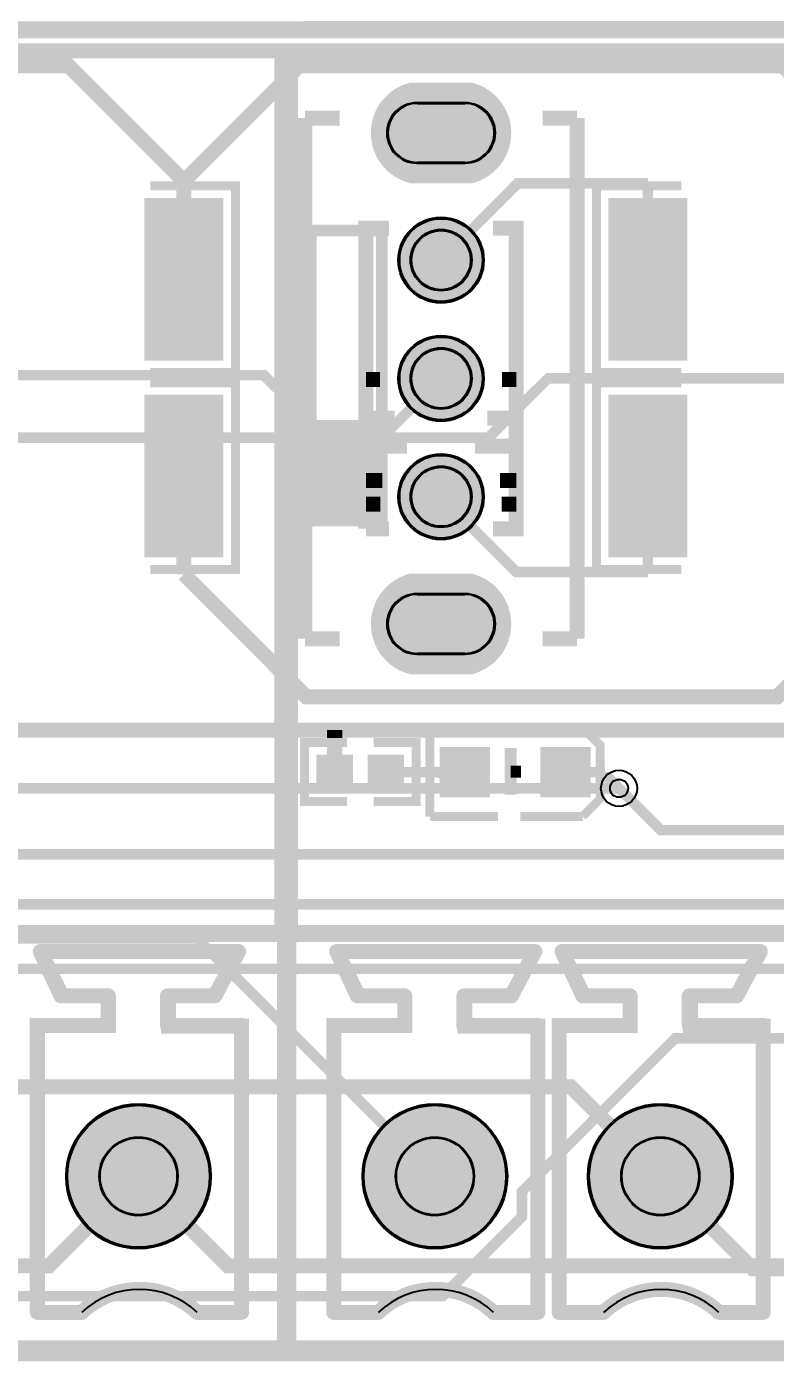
# Model space of a CAD drawing. Header units: millimetres. Extents: x -4 to 157, y 41 to 137.
# Drawn here: x 82.69 to 95.34, y 41.42 to 63.98 of the extents above; entities that cross this region are included whole.
import ezdxf

# ---------------------------------------------------------------- set-up
doc = ezdxf.new("R2010")
doc.units = ezdxf.units.MM
for name, color, linetype, true_color in [('BoardOutLine', 7, 'Continuous', 0xff00ff), ('BottomLayer', 7, 'Continuous', 0x0000ff), ('BottomSolderMaskLayer', 7, 'Continuous', 0xaa00ff), ('Document', 7, 'Continuous', 0xffffff), ('Hole', 7, 'Continuous', 0x222222), ('Multi-Layer', 7, 'Continuous', 0xc0c0c0), ('TopLayer', 7, 'Continuous', 0xff0000), ('TopPasteMaskLayer', 7, 'Continuous', 0x808080), ('TopSilkLayer', 7, 'Continuous', 0xffcc00), ('TopSolderMaskLayer', 7, 'Continuous', 0x800080)]:
    doc.layers.add(name, color=color, linetype=linetype, true_color=true_color)

msp = doc.modelspace()

# ---------------------------------------------------------------- hatches: boundary and pattern name
at = {"layer": 'BottomSolderMaskLayer'}
for points in [[(89.176, 61.338, -0.785398), (89.176, 63.04), (90.212, 63.04, -0.785398), (90.212, 61.338)], [(88.97, 60.039, 1), (90.418, 60.039, 1)], [(88.97, 58.039, 1), (90.418, 58.039, 1)], [(88.97, 56.039, 1), (90.418, 56.039, 1)], [(89.176, 53.038, -0.785398), (89.176, 54.74), (90.212, 54.74, -0.785398), (90.212, 53.038)], [(83.356, 44.552, 1), (85.807, 44.552, 1)], [(88.365, 44.552, 1), (90.816, 44.552, 1)], [(92.175, 44.552, 1), (94.626, 44.552, 1)]]:
    msp.add_hatch(color=256, dxfattribs=at).paths.add_polyline_path(points)
at = {"layer": 'Document'}
for points in [[(87.394, 55.539), (88.794, 55.539), (88.794, 60.539), (88.794, 60.639), (88.694, 60.639), (87.394, 60.639), (87.394, 60.439), (88.594, 60.439), (88.594, 57.339), (87.394, 57.339)], [(87.594, 57.339), (87.394, 57.339), (87.394, 60.439), (87.594, 60.439)], [(90.009, 51.659), (90.009, 50.999), (89.857, 50.999), (89.857, 51.659)], [(92.138, 51.335), (91.478, 51.335), (91.478, 51.487), (92.138, 51.487)], [(90.284, 51.283), (89.624, 51.283), (89.624, 51.435), (90.284, 51.435)], [(86.271, 48.225), (83.121, 48.225), (83.352, 47.729), (84.071, 47.729), (84.088, 47.728), (84.104, 47.724), (84.12, 47.719), (84.135, 47.712), (84.149, 47.702), (84.161, 47.692), (84.172, 47.679), (84.181, 47.665), (84.189, 47.65), (84.194, 47.635), (84.197, 47.618), (84.198, 47.602), (84.198, 47.102), (84.197, 47.085), (84.194, 47.069), (84.189, 47.053), (84.181, 47.038), (84.172, 47.024), (84.161, 47.012), (84.149, 47.001), (84.135, 46.992), (84.12, 46.984), (84.104, 46.979), (84.088, 46.976), (84.071, 46.975), (82.998, 46.975), (82.998, 42.379), (83.621, 42.379), (83.638, 42.378), (83.654, 42.374), (83.67, 42.369), (83.685, 42.362), (83.699, 42.352), (83.711, 42.341), (83.722, 42.329), (83.731, 42.315), (83.739, 42.3), (83.744, 42.285), (83.747, 42.268), (83.748, 42.252), (83.747, 42.235), (83.744, 42.219), (83.739, 42.203), (83.731, 42.188), (83.722, 42.174), (83.711, 42.162), (83.699, 42.151), (83.685, 42.142), (83.67, 42.134), (83.654, 42.129), (83.638, 42.126), (83.621, 42.125), (82.871, 42.125), (82.855, 42.126), (82.838, 42.129), (82.823, 42.134), (82.808, 42.142), (82.794, 42.151), (82.781, 42.162), (82.77, 42.174), (82.761, 42.188), (82.754, 42.203), (82.749, 42.219), (82.745, 42.235), (82.744, 42.252), (82.744, 47.102), (82.745, 47.118), (82.749, 47.135), (82.754, 47.15), (82.761, 47.165), (82.77, 47.179), (82.781, 47.192), (82.794, 47.202), (82.808, 47.212), (82.823, 47.219), (82.838, 47.224), (82.855, 47.228), (82.871, 47.229), (83.944, 47.229), (83.944, 47.475), (83.271, 47.475), (83.253, 47.476), (83.236, 47.48), (83.219, 47.486), (83.203, 47.495), (83.189, 47.505), (83.176, 47.518), (83.165, 47.532), (83.156, 47.548), (82.806, 48.298), (82.8, 48.314), (82.796, 48.33), (82.794, 48.347), (82.795, 48.364), (82.798, 48.381), (82.803, 48.397), (82.81, 48.413), (82.819, 48.427), (82.83, 48.44), (82.842, 48.451), (82.856, 48.461), (82.872, 48.469), (82.888, 48.474), (82.904, 48.478), (82.921, 48.479), (86.271, 48.479), (86.288, 48.478), (86.304, 48.474), (86.32, 48.469), (86.335, 48.462), (86.349, 48.452), (86.361, 48.441), (86.372, 48.429), (86.381, 48.415), (86.389, 48.4), (86.394, 48.385), (86.397, 48.368), (86.398, 48.352), (86.397, 48.335), (86.394, 48.319), (86.389, 48.303), (86.381, 48.288), (86.372, 48.274), (86.361, 48.262), (86.349, 48.251), (86.335, 48.242), (86.32, 48.234), (86.304, 48.229), (86.288, 48.226), (86.271, 48.225)], [(86.383, 48.292), (85.983, 47.542), (85.974, 47.527), (85.963, 47.514), (85.951, 47.503), (85.937, 47.493), (85.921, 47.485), (85.905, 47.479), (85.888, 47.476), (85.871, 47.475), (85.198, 47.475), (85.198, 47.229), (86.321, 47.229), (86.338, 47.228), (86.354, 47.224), (86.37, 47.219), (86.385, 47.212), (86.398, 47.202), (86.411, 47.192), (86.422, 47.179), (86.431, 47.165), (86.439, 47.15), (86.444, 47.135), (86.447, 47.118), (86.448, 47.102), (86.448, 42.252), (86.447, 42.235), (86.444, 42.219), (86.439, 42.203), (86.431, 42.188), (86.422, 42.174), (86.411, 42.162), (86.398, 42.151), (86.385, 42.142), (86.37, 42.134), (86.354, 42.129), (86.338, 42.126), (86.321, 42.125), (85.571, 42.125), (85.555, 42.126), (85.538, 42.129), (85.523, 42.134), (85.508, 42.142), (85.494, 42.151), (85.481, 42.162), (85.47, 42.174), (85.461, 42.188), (85.454, 42.203), (85.449, 42.219), (85.445, 42.235), (85.444, 42.252), (85.445, 42.268), (85.449, 42.285), (85.454, 42.3), (85.461, 42.315), (85.47, 42.329), (85.481, 42.341), (85.494, 42.352), (85.508, 42.362), (85.523, 42.369), (85.538, 42.374), (85.555, 42.378), (85.571, 42.379), (86.194, 42.379), (86.194, 46.975), (85.071, 46.975), (85.055, 46.976), (85.038, 46.979), (85.023, 46.984), (85.008, 46.992), (84.994, 47.001), (84.981, 47.012), (84.97, 47.024), (84.961, 47.038), (84.954, 47.053), (84.949, 47.069), (84.945, 47.085), (84.944, 47.102), (84.944, 47.602), (84.945, 47.618), (84.949, 47.635), (84.954, 47.65), (84.961, 47.665), (84.97, 47.679), (84.981, 47.692), (84.994, 47.702), (85.008, 47.712), (85.023, 47.719), (85.038, 47.724), (85.055, 47.728), (85.071, 47.729), (85.795, 47.729), (86.159, 48.411), (86.168, 48.426), (86.178, 48.438), (86.191, 48.45), (86.204, 48.459), (86.219, 48.467), (86.234, 48.473), (86.25, 48.477), (86.267, 48.479), (86.284, 48.478), (86.3, 48.475), (86.316, 48.471), (86.331, 48.464), (86.345, 48.455), (86.358, 48.444), (86.369, 48.432), (86.379, 48.419), (86.387, 48.404), (86.393, 48.389), (86.396, 48.372), (86.398, 48.356), (86.398, 48.339), (86.395, 48.323), (86.39, 48.307), (86.383, 48.292)], [(91.28, 48.225), (88.13, 48.225), (88.361, 47.729), (89.08, 47.729), (89.097, 47.728), (89.113, 47.724), (89.129, 47.719), (89.144, 47.712), (89.158, 47.702), (89.17, 47.692), (89.181, 47.679), (89.19, 47.665), (89.198, 47.65), (89.203, 47.635), (89.206, 47.618), (89.207, 47.602), (89.207, 47.102), (89.206, 47.085), (89.203, 47.069), (89.198, 47.053), (89.19, 47.038), (89.181, 47.024), (89.17, 47.012), (89.158, 47.001), (89.144, 46.992), (89.129, 46.984), (89.113, 46.979), (89.097, 46.976), (89.08, 46.975), (88.007, 46.975), (88.007, 42.379), (88.63, 42.379), (88.647, 42.378), (88.663, 42.374), (88.679, 42.369), (88.694, 42.362), (88.708, 42.353), (88.72, 42.342), (88.731, 42.329), (88.74, 42.315), (88.748, 42.3), (88.753, 42.285), (88.756, 42.268), (88.757, 42.252), (88.756, 42.235), (88.753, 42.219), (88.748, 42.203), (88.74, 42.188), (88.731, 42.174), (88.72, 42.162), (88.708, 42.151), (88.694, 42.142), (88.679, 42.134), (88.663, 42.129), (88.647, 42.126), (88.63, 42.125), (87.88, 42.125), (87.864, 42.126), (87.847, 42.129), (87.832, 42.134), (87.817, 42.142), (87.803, 42.151), (87.79, 42.162), (87.78, 42.174), (87.77, 42.188), (87.763, 42.203), (87.758, 42.219), (87.754, 42.235), (87.753, 42.252), (87.753, 47.102), (87.754, 47.118), (87.758, 47.135), (87.763, 47.15), (87.77, 47.165), (87.78, 47.179), (87.79, 47.192), (87.803, 47.203), (87.817, 47.212), (87.832, 47.219), (87.847, 47.224), (87.864, 47.228), (87.88, 47.229), (88.953, 47.229), (88.953, 47.475), (88.28, 47.475), (88.262, 47.476), (88.245, 47.48), (88.228, 47.486), (88.212, 47.495), (88.198, 47.505), (88.185, 47.518), (88.174, 47.532), (88.165, 47.548), (87.815, 48.298), (87.809, 48.314), (87.805, 48.33), (87.803, 48.347), (87.804, 48.364), (87.807, 48.381), (87.812, 48.397), (87.819, 48.413), (87.828, 48.427), (87.839, 48.44), (87.851, 48.451), (87.865, 48.461), (87.881, 48.469), (87.897, 48.474), (87.913, 48.478), (87.93, 48.479), (91.28, 48.479), (91.297, 48.478), (91.313, 48.474), (91.329, 48.469), (91.344, 48.462), (91.358, 48.453), (91.37, 48.442), (91.381, 48.429), (91.39, 48.415), (91.398, 48.4), (91.403, 48.385), (91.406, 48.368), (91.407, 48.352), (91.406, 48.335), (91.403, 48.319), (91.398, 48.303), (91.39, 48.288), (91.381, 48.274), (91.37, 48.262), (91.358, 48.251), (91.344, 48.242), (91.329, 48.234), (91.313, 48.229), (91.297, 48.226), (91.28, 48.225)], [(91.392, 48.292), (90.992, 47.542), (90.983, 47.527), (90.972, 47.514), (90.96, 47.503), (90.946, 47.493), (90.93, 47.485), (90.914, 47.479), (90.897, 47.476), (90.88, 47.475), (90.207, 47.475), (90.207, 47.229), (91.33, 47.229), (91.347, 47.228), (91.363, 47.224), (91.379, 47.219), (91.394, 47.212), (91.408, 47.203), (91.42, 47.192), (91.431, 47.179), (91.44, 47.165), (91.448, 47.15), (91.453, 47.135), (91.456, 47.118), (91.457, 47.102), (91.457, 42.252), (91.456, 42.235), (91.453, 42.219), (91.448, 42.203), (91.44, 42.188), (91.431, 42.174), (91.42, 42.162), (91.408, 42.151), (91.394, 42.142), (91.379, 42.134), (91.363, 42.129), (91.347, 42.126), (91.33, 42.125), (90.58, 42.125), (90.564, 42.126), (90.547, 42.129), (90.532, 42.134), (90.517, 42.142), (90.503, 42.151), (90.49, 42.162), (90.48, 42.174), (90.47, 42.188), (90.463, 42.203), (90.458, 42.219), (90.454, 42.235), (90.453, 42.252), (90.454, 42.268), (90.458, 42.285), (90.463, 42.3), (90.47, 42.315), (90.48, 42.329), (90.49, 42.342), (90.503, 42.353), (90.517, 42.362), (90.532, 42.369), (90.547, 42.374), (90.564, 42.378), (90.58, 42.379), (91.203, 42.379), (91.203, 46.975), (90.08, 46.975), (90.064, 46.976), (90.047, 46.979), (90.032, 46.984), (90.017, 46.992), (90.003, 47.001), (89.99, 47.012), (89.979, 47.024), (89.97, 47.038), (89.963, 47.053), (89.958, 47.069), (89.954, 47.085), (89.953, 47.102), (89.953, 47.602), (89.954, 47.618), (89.958, 47.635), (89.963, 47.65), (89.97, 47.665), (89.979, 47.679), (89.99, 47.692), (90.003, 47.702), (90.017, 47.712), (90.032, 47.719), (90.047, 47.724), (90.064, 47.728), (90.08, 47.729), (90.804, 47.729), (91.168, 48.412), (91.177, 48.426), (91.188, 48.438), (91.2, 48.45), (91.213, 48.46), (91.228, 48.467), (91.243, 48.473), (91.26, 48.477), (91.276, 48.479), (91.293, 48.478), (91.309, 48.475), (91.325, 48.471), (91.34, 48.464), (91.354, 48.455), (91.367, 48.445), (91.378, 48.432), (91.388, 48.419), (91.396, 48.404), (91.402, 48.389), (91.406, 48.373), (91.407, 48.356), (91.407, 48.339), (91.404, 48.323), (91.399, 48.307), (91.392, 48.292)], [(95.09, 48.225), (91.94, 48.225), (92.171, 47.729), (92.89, 47.729), (92.907, 47.728), (92.923, 47.724), (92.939, 47.719), (92.954, 47.712), (92.967, 47.702), (92.98, 47.692), (92.991, 47.679), (93, 47.665), (93.007, 47.65), (93.013, 47.635), (93.016, 47.618), (93.017, 47.602), (93.017, 47.102), (93.016, 47.085), (93.013, 47.069), (93.007, 47.053), (93, 47.038), (92.991, 47.024), (92.98, 47.012), (92.967, 47.001), (92.954, 46.992), (92.939, 46.984), (92.923, 46.979), (92.907, 46.976), (92.89, 46.975), (91.817, 46.975), (91.817, 42.379), (92.44, 42.379), (92.457, 42.378), (92.473, 42.375), (92.489, 42.369), (92.504, 42.362), (92.518, 42.353), (92.53, 42.342), (92.541, 42.329), (92.55, 42.315), (92.558, 42.3), (92.563, 42.285), (92.566, 42.268), (92.567, 42.252), (92.566, 42.235), (92.563, 42.219), (92.558, 42.203), (92.55, 42.188), (92.541, 42.175), (92.53, 42.162), (92.518, 42.151), (92.504, 42.142), (92.489, 42.135), (92.473, 42.129), (92.457, 42.126), (92.44, 42.125), (91.69, 42.125), (91.674, 42.126), (91.657, 42.129), (91.642, 42.135), (91.627, 42.142), (91.613, 42.151), (91.6, 42.162), (91.589, 42.175), (91.58, 42.188), (91.573, 42.203), (91.567, 42.219), (91.564, 42.235), (91.563, 42.252), (91.563, 47.102), (91.564, 47.118), (91.567, 47.135), (91.573, 47.15), (91.58, 47.165), (91.589, 47.179), (91.6, 47.192), (91.613, 47.203), (91.627, 47.212), (91.642, 47.219), (91.657, 47.224), (91.674, 47.228), (91.69, 47.229), (92.763, 47.229), (92.763, 47.475), (92.09, 47.475), (92.072, 47.476), (92.055, 47.48), (92.038, 47.486), (92.022, 47.495), (92.008, 47.505), (91.995, 47.518), (91.984, 47.532), (91.975, 47.548), (91.625, 48.298), (91.619, 48.314), (91.615, 48.33), (91.613, 48.347), (91.614, 48.364), (91.617, 48.381), (91.622, 48.397), (91.629, 48.413), (91.638, 48.427), (91.649, 48.44), (91.661, 48.451), (91.675, 48.461), (91.691, 48.469), (91.707, 48.474), (91.723, 48.478), (91.74, 48.479), (95.09, 48.479), (95.107, 48.478), (95.123, 48.474), (95.139, 48.469), (95.154, 48.462), (95.168, 48.453), (95.18, 48.442), (95.191, 48.429), (95.2, 48.415), (95.208, 48.4), (95.213, 48.385), (95.216, 48.368), (95.217, 48.352), (95.216, 48.335), (95.213, 48.319), (95.208, 48.303), (95.2, 48.288), (95.191, 48.274), (95.18, 48.262), (95.168, 48.251), (95.154, 48.242), (95.139, 48.234), (95.123, 48.229), (95.107, 48.226), (95.09, 48.225)], [(95.202, 48.292), (94.802, 47.542), (94.793, 47.527), (94.782, 47.514), (94.77, 47.503), (94.756, 47.493), (94.74, 47.485), (94.724, 47.479), (94.707, 47.476), (94.69, 47.475), (94.017, 47.475), (94.017, 47.229), (95.14, 47.229), (95.157, 47.228), (95.173, 47.224), (95.189, 47.219), (95.204, 47.212), (95.218, 47.203), (95.23, 47.192), (95.241, 47.179), (95.25, 47.165), (95.258, 47.15), (95.263, 47.135), (95.266, 47.118), (95.267, 47.102), (95.267, 42.252), (95.266, 42.235), (95.263, 42.219), (95.258, 42.203), (95.25, 42.188), (95.241, 42.175), (95.23, 42.162), (95.218, 42.151), (95.204, 42.142), (95.189, 42.135), (95.173, 42.129), (95.157, 42.126), (95.14, 42.125), (94.39, 42.125), (94.374, 42.126), (94.357, 42.129), (94.342, 42.135), (94.327, 42.142), (94.313, 42.151), (94.301, 42.162), (94.29, 42.175), (94.28, 42.188), (94.273, 42.203), (94.268, 42.219), (94.264, 42.235), (94.263, 42.252), (94.264, 42.268), (94.268, 42.285), (94.273, 42.3), (94.28, 42.315), (94.29, 42.329), (94.301, 42.342), (94.313, 42.353), (94.327, 42.362), (94.342, 42.369), (94.357, 42.375), (94.374, 42.378), (94.39, 42.379), (95.013, 42.379), (95.013, 46.975), (93.89, 46.975), (93.874, 46.976), (93.857, 46.979), (93.842, 46.984), (93.827, 46.992), (93.813, 47.001), (93.8, 47.012), (93.789, 47.024), (93.78, 47.038), (93.773, 47.053), (93.768, 47.069), (93.764, 47.085), (93.763, 47.102), (93.763, 47.602), (93.764, 47.618), (93.768, 47.635), (93.773, 47.65), (93.78, 47.665), (93.789, 47.679), (93.8, 47.692), (93.813, 47.702), (93.827, 47.712), (93.842, 47.719), (93.857, 47.724), (93.874, 47.728), (93.89, 47.729), (94.614, 47.729), (94.978, 48.412), (94.987, 48.425), (94.998, 48.438), (95.01, 48.449), (95.023, 48.459), (95.038, 48.466), (95.053, 48.472), (95.069, 48.475), (95.086, 48.477), (95.102, 48.476), (95.118, 48.474), (95.134, 48.469), (95.149, 48.462), (95.163, 48.453), (95.176, 48.443), (95.187, 48.431), (95.197, 48.418), (95.205, 48.403), (95.211, 48.388), (95.214, 48.372), (95.216, 48.356), (95.216, 48.339), (95.213, 48.323), (95.209, 48.307), (95.202, 48.292)], [(85.484, 42.16), (85.446, 42.194), (85.406, 42.227), (85.365, 42.259), (85.323, 42.289), (85.28, 42.317), (85.236, 42.343), (85.191, 42.368), (85.145, 42.391), (85.098, 42.412), (85.05, 42.431), (85.001, 42.448), (84.952, 42.463), (84.902, 42.476), (84.852, 42.488), (84.801, 42.497), (84.75, 42.504), (84.699, 42.509), (84.647, 42.512), (84.596, 42.513), (84.544, 42.512), (84.493, 42.509), (84.442, 42.504), (84.391, 42.496), (84.34, 42.487), (84.29, 42.476), (84.24, 42.463), (84.191, 42.447), (84.142, 42.43), (84.094, 42.411), (84.047, 42.39), (84.001, 42.367), (83.956, 42.342), (83.912, 42.316), (83.869, 42.288), (83.827, 42.258), (83.786, 42.226), (83.746, 42.193), (83.708, 42.158), (83.696, 42.148), (83.682, 42.139), (83.667, 42.132), (83.651, 42.127), (83.634, 42.124), (83.618, 42.124), (83.601, 42.125), (83.585, 42.129), (83.569, 42.134), (83.555, 42.142), (83.541, 42.152), (83.529, 42.163), (83.518, 42.176), (83.509, 42.19), (83.502, 42.205), (83.497, 42.221), (83.495, 42.237), (83.494, 42.254), (83.496, 42.27), (83.499, 42.287), (83.505, 42.302), (83.513, 42.317), (83.522, 42.33), (83.534, 42.343), (83.576, 42.381), (83.619, 42.418), (83.664, 42.454), (83.71, 42.487), (83.758, 42.519), (83.806, 42.549), (83.856, 42.578), (83.907, 42.604), (83.958, 42.629), (84.011, 42.651), (84.064, 42.672), (84.118, 42.691), (84.173, 42.708), (84.228, 42.722), (84.283, 42.735), (84.34, 42.745), (84.396, 42.754), (84.453, 42.76), (84.51, 42.765), (84.567, 42.767), (84.624, 42.767), (84.681, 42.765), (84.738, 42.76), (84.795, 42.754), (84.852, 42.746), (84.908, 42.735), (84.964, 42.723), (85.019, 42.708), (85.074, 42.692), (85.128, 42.673), (85.181, 42.652), (85.233, 42.63), (85.285, 42.605), (85.336, 42.579), (85.385, 42.55), (85.434, 42.52), (85.481, 42.488), (85.528, 42.455), (85.573, 42.42), (85.616, 42.383), (85.658, 42.344), (85.67, 42.332), (85.679, 42.318), (85.687, 42.304), (85.693, 42.288), (85.696, 42.272), (85.698, 42.255), (85.697, 42.239), (85.695, 42.222), (85.69, 42.206), (85.683, 42.191), (85.674, 42.177), (85.663, 42.165), (85.651, 42.153), (85.638, 42.144), (85.623, 42.136), (85.607, 42.13), (85.591, 42.126), (85.575, 42.125), (85.558, 42.126), (85.542, 42.128), (85.526, 42.133), (85.511, 42.14), (85.497, 42.149), (85.484, 42.16)], [(90.493, 42.16), (90.455, 42.194), (90.415, 42.227), (90.375, 42.259), (90.333, 42.289), (90.289, 42.317), (90.245, 42.343), (90.2, 42.368), (90.154, 42.391), (90.107, 42.412), (90.059, 42.431), (90.01, 42.448), (89.961, 42.463), (89.911, 42.476), (89.861, 42.488), (89.81, 42.497), (89.759, 42.504), (89.708, 42.509), (89.656, 42.512), (89.605, 42.513), (89.553, 42.512), (89.502, 42.509), (89.451, 42.504), (89.4, 42.496), (89.349, 42.487), (89.299, 42.476), (89.249, 42.463), (89.2, 42.447), (89.151, 42.43), (89.103, 42.411), (89.056, 42.39), (89.01, 42.367), (88.965, 42.342), (88.921, 42.316), (88.878, 42.288), (88.836, 42.258), (88.795, 42.226), (88.756, 42.193), (88.718, 42.158), (88.705, 42.148), (88.691, 42.139), (88.676, 42.132), (88.66, 42.127), (88.643, 42.124), (88.627, 42.124), (88.61, 42.125), (88.594, 42.129), (88.578, 42.134), (88.564, 42.142), (88.55, 42.152), (88.538, 42.163), (88.527, 42.176), (88.518, 42.19), (88.511, 42.205), (88.507, 42.221), (88.504, 42.237), (88.503, 42.254), (88.505, 42.27), (88.508, 42.287), (88.514, 42.302), (88.522, 42.317), (88.531, 42.33), (88.543, 42.343), (88.585, 42.381), (88.628, 42.418), (88.673, 42.454), (88.719, 42.487), (88.767, 42.519), (88.815, 42.549), (88.865, 42.578), (88.916, 42.604), (88.967, 42.629), (89.02, 42.651), (89.073, 42.672), (89.127, 42.691), (89.182, 42.708), (89.237, 42.722), (89.293, 42.735), (89.349, 42.745), (89.405, 42.754), (89.462, 42.76), (89.519, 42.765), (89.576, 42.767), (89.633, 42.767), (89.69, 42.765), (89.747, 42.761), (89.804, 42.754), (89.861, 42.746), (89.917, 42.735), (89.973, 42.723), (90.028, 42.708), (90.083, 42.692), (90.137, 42.673), (90.19, 42.652), (90.242, 42.63), (90.294, 42.605), (90.345, 42.579), (90.394, 42.55), (90.443, 42.52), (90.49, 42.488), (90.537, 42.455), (90.582, 42.42), (90.625, 42.383), (90.667, 42.344), (90.679, 42.332), (90.688, 42.318), (90.696, 42.304), (90.702, 42.288), (90.706, 42.272), (90.707, 42.255), (90.706, 42.239), (90.704, 42.222), (90.699, 42.206), (90.692, 42.191), (90.683, 42.177), (90.672, 42.165), (90.66, 42.153), (90.647, 42.144), (90.632, 42.136), (90.616, 42.13), (90.6, 42.126), (90.584, 42.125), (90.567, 42.126), (90.551, 42.128), (90.535, 42.133), (90.52, 42.14), (90.506, 42.149), (90.493, 42.16)], [(94.303, 42.16), (94.265, 42.194), (94.225, 42.227), (94.184, 42.259), (94.142, 42.289), (94.099, 42.317), (94.055, 42.343), (94.01, 42.368), (93.964, 42.391), (93.917, 42.412), (93.869, 42.431), (93.82, 42.448), (93.771, 42.463), (93.721, 42.476), (93.671, 42.488), (93.62, 42.497), (93.569, 42.504), (93.518, 42.509), (93.466, 42.512), (93.415, 42.513), (93.363, 42.512), (93.312, 42.509), (93.261, 42.504), (93.21, 42.497), (93.159, 42.487), (93.109, 42.476), (93.059, 42.463), (93.01, 42.448), (92.961, 42.43), (92.913, 42.411), (92.866, 42.39), (92.82, 42.367), (92.775, 42.343), (92.731, 42.316), (92.688, 42.288), (92.646, 42.258), (92.605, 42.226), (92.565, 42.193), (92.527, 42.159), (92.515, 42.148), (92.502, 42.139), (92.487, 42.132), (92.472, 42.127), (92.456, 42.123), (92.44, 42.122), (92.424, 42.123), (92.408, 42.126), (92.393, 42.13), (92.378, 42.137), (92.364, 42.146), (92.352, 42.156), (92.341, 42.168), (92.331, 42.181), (92.323, 42.195), (92.318, 42.21), (92.314, 42.225), (92.312, 42.241), (92.312, 42.258), (92.314, 42.274), (92.318, 42.289), (92.324, 42.304), (92.332, 42.318), (92.341, 42.331), (92.353, 42.343), (92.395, 42.381), (92.438, 42.418), (92.483, 42.454), (92.529, 42.487), (92.577, 42.519), (92.625, 42.549), (92.675, 42.578), (92.726, 42.604), (92.777, 42.629), (92.83, 42.652), (92.883, 42.672), (92.937, 42.691), (92.992, 42.708), (93.047, 42.722), (93.103, 42.735), (93.159, 42.746), (93.215, 42.754), (93.272, 42.76), (93.329, 42.765), (93.386, 42.767), (93.443, 42.767), (93.5, 42.765), (93.557, 42.761), (93.614, 42.754), (93.671, 42.746), (93.727, 42.735), (93.783, 42.723), (93.838, 42.708), (93.893, 42.692), (93.947, 42.673), (94, 42.652), (94.052, 42.63), (94.104, 42.605), (94.155, 42.579), (94.204, 42.551), (94.253, 42.52), (94.3, 42.489), (94.347, 42.455), (94.392, 42.42), (94.435, 42.383), (94.477, 42.344), (94.489, 42.332), (94.498, 42.319), (94.506, 42.304), (94.512, 42.288), (94.516, 42.272), (94.517, 42.256), (94.516, 42.239), (94.514, 42.223), (94.509, 42.207), (94.502, 42.192), (94.493, 42.177), (94.482, 42.165), (94.47, 42.153), (94.457, 42.144), (94.442, 42.136), (94.426, 42.13), (94.41, 42.127), (94.394, 42.125), (94.377, 42.126), (94.361, 42.128), (94.345, 42.133), (94.33, 42.14), (94.316, 42.149), (94.303, 42.16)]]:
    msp.add_hatch(color=256, dxfattribs=at).paths.add_polyline_path(points)
at = {"layer": 'Multi-Layer'}
for points in [[(89.186, 61.364, -0.785398), (89.186, 63.015), (90.202, 63.015, -0.785398), (90.202, 61.364)], [(88.996, 60.039, 1), (90.393, 60.039, 1)], [(88.996, 58.039, 1), (90.393, 58.039, 1)], [(88.996, 56.039, 1), (90.393, 56.039, 1)], [(89.186, 53.063, -0.785398), (89.186, 54.714), (90.202, 54.714, -0.785398), (90.202, 53.063)], [(83.381, 44.552, 1), (85.781, 44.552, 1)], [(88.39, 44.552, 1), (90.79, 44.552, 1)], [(92.2, 44.552, 1), (94.6, 44.552, 1)]]:
    msp.add_hatch(color=256, dxfattribs=at).paths.add_polyline_path(points)
at = {"layer": 'TopLayer'}
for points in [[(84.707, 61.066), (84.707, 58.366), (85.989, 58.366), (85.989, 61.066)], [(93.83, 61.066), (93.83, 58.366), (92.548, 58.366), (92.548, 61.066)], [(84.707, 57.738), (84.707, 55.038), (85.989, 55.038), (85.989, 57.738)], [(93.83, 57.738), (93.83, 55.038), (92.548, 55.038), (92.548, 57.738)], [(90.494, 51.784), (90.494, 50.984), (89.694, 50.984), (89.694, 51.784)], [(92.196, 51.784), (92.196, 50.984), (91.396, 50.984), (91.396, 51.784)], [(88.179, 51.114), (88.179, 51.654), (87.613, 51.654), (87.613, 51.114)], [(88.479, 51.114), (88.479, 51.654), (89.044, 51.654), (89.044, 51.114)]]:
    msp.add_hatch(color=256, dxfattribs=at).paths.add_polyline_path(points)
at = {"layer": 'TopPasteMaskLayer'}
for points in [[(84.707, 60.966), (84.707, 60.275), (84.807, 60.175), (85.043, 60.175), (85.143, 60.075), (85.143, 59.357), (85.043, 59.257), (84.807, 59.257), (84.707, 59.157), (84.707, 58.466), (84.807, 58.366), (85.889, 58.366), (85.989, 58.466), (85.989, 60.966), (85.889, 61.066), (84.807, 61.066)], [(93.83, 60.966), (93.83, 60.275), (93.73, 60.175), (93.494, 60.175), (93.394, 60.075), (93.394, 59.357), (93.494, 59.257), (93.73, 59.257), (93.83, 59.157), (93.83, 58.466), (93.73, 58.366), (92.648, 58.366), (92.548, 58.466), (92.548, 60.966), (92.648, 61.066), (93.73, 61.066)], [(84.707, 57.638), (84.707, 56.947), (84.807, 56.847), (85.043, 56.847), (85.143, 56.747), (85.143, 56.029), (85.043, 55.929), (84.807, 55.929), (84.707, 55.829), (84.707, 55.138), (84.807, 55.038), (85.889, 55.038), (85.989, 55.138), (85.989, 57.638), (85.889, 57.738), (84.807, 57.738)], [(93.83, 57.638), (93.83, 56.947), (93.73, 56.847), (93.494, 56.847), (93.394, 56.747), (93.394, 56.029), (93.494, 55.929), (93.73, 55.929), (93.83, 55.829), (93.83, 55.138), (93.73, 55.038), (92.648, 55.038), (92.548, 55.138), (92.548, 57.638), (92.648, 57.738), (93.73, 57.738)], [(90.494, 51.784), (90.494, 50.984), (89.694, 50.984), (89.694, 51.784)], [(92.196, 51.784), (92.196, 50.984), (91.396, 50.984), (91.396, 51.784)], [(88.194, 51.154), (88.194, 51.614), (88.154, 51.654), (87.653, 51.654), (87.613, 51.614), (87.613, 51.154), (87.653, 51.114), (88.154, 51.114)], [(88.464, 51.154), (88.464, 51.614), (88.504, 51.654), (89.004, 51.654), (89.044, 51.614), (89.044, 51.154), (89.004, 51.114), (88.504, 51.114)]]:
    msp.add_hatch(color=256, dxfattribs=at).paths.add_polyline_path(points)
at = {"layer": 'TopSolderMaskLayer'}
for points in [[(89.176, 61.338, -0.785398), (89.176, 63.04), (90.212, 63.04, -0.785398), (90.212, 61.338)], [(84.681, 61.091), (84.681, 58.34), (86.015, 58.34), (86.015, 61.091)], [(93.856, 61.091), (93.856, 58.34), (92.522, 58.34), (92.522, 61.091)], [(88.97, 60.039, 1), (90.418, 60.039, 1)], [(88.97, 58.039, 1), (90.418, 58.039, 1)], [(84.681, 57.764), (84.681, 55.013), (86.015, 55.013), (86.015, 57.764)], [(93.856, 57.763), (93.856, 55.013), (92.523, 55.013), (92.523, 57.763)], [(88.97, 56.039, 1), (90.418, 56.039, 1)], [(89.176, 53.038, -0.785398), (89.176, 54.74), (90.212, 54.74, -0.785398), (90.212, 53.038)], [(88.204, 51.089), (88.204, 51.68), (87.588, 51.68), (87.588, 51.089)], [(88.453, 51.089), (88.453, 51.68), (89.07, 51.68), (89.07, 51.089)], [(90.519, 51.81), (90.519, 50.959), (89.669, 50.959), (89.669, 51.81)], [(92.221, 51.81), (92.221, 50.959), (91.37, 50.959), (91.37, 51.81)], [(83.356, 44.552, 1), (85.807, 44.552, 1)], [(88.365, 44.552, 1), (90.816, 44.552, 1)], [(92.175, 44.552, 1), (94.626, 44.552, 1)]]:
    msp.add_hatch(color=256, dxfattribs=at).paths.add_polyline_path(points)

# ---------------------------------------------------------------- linework, layer by layer
at = {"layer": 'BoardOutLine', "const_width": 0.254}
msp.add_lwpolyline([(100.543, 129.052), (100.543, 136.552), (-3.457, 136.552), (-3.457, 41.552), (156.543, 41.552), (156.543, 136.552), (125.543, 136.552), (125.543, 129.052), (100.543, 129.052)], close=True, dxfattribs=at)
at = {"layer": 'BottomLayer'}
for points, const_width in [([(92.702, 51.11), (93.409, 50.403), (105.816, 50.403), (108.56, 53.147), (108.56, 68.681), (109.829, 69.951)], 0.178), ([(62.382, 52.429), (62.382, 53.96), (72.297, 63.876), (95.804, 63.876), (98.109, 66.181)], 0.178), ([(92.702, 51.11), (77.551, 51.11), (68.956, 59.705)], 0.178), ([(114.954, 58.039), (106.908, 49.993), (76.176, 49.993), (71.66, 54.509), (65.948, 54.509), (65.211, 53.772)], 0.178), ([(89.694, 58.039), (88.694, 57.039), (74.208, 57.039), (73.361, 57.886)], 0.178), ([(47.057, 53.399), (52.756, 53.399), (63.629, 42.526), (65.847, 42.526), (65.851, 42.522), (67.936, 42.522), (67.94, 42.526), (68.345, 42.526), (68.349, 42.522), (69.76, 42.522), (69.764, 42.526), (89.719, 42.526), (91.063, 43.87), (91.063, 44.296), (93.65, 46.884), (98.704, 46.884)], 0.178), ([(102.219, 44.552), (97.621, 49.15), (75.098, 49.15), (70.685, 53.563), (69.936, 53.563), (69.507, 53.134)], 0.178), ([(89.59, 44.552), (85.571, 48.571), (74.754, 48.571), (70.34, 52.985)], 0.178), ([(106.029, 44.552), (104.466, 42.989), (94.963, 42.989), (93.4, 44.552)], 0.254)]:
    msp.add_lwpolyline(points, dxfattribs=dict(at, const_width=const_width))
at = {"layer": 'BottomSolderMaskLayer'}
for points in [[(90.102, 62.699), (89.286, 62.699)], [(90.102, 61.68), (89.286, 61.68)], [(90.102, 54.399), (89.286, 54.399)], [(90.102, 53.38), (89.286, 53.38)]]:
    msp.add_lwpolyline(points, close=True, dxfattribs=at)
for centre, radius in [((89.694, 60.039), 0.724), ((89.694, 60.039), 0.518), ((89.694, 58.039), 0.724), ((89.694, 58.039), 0.518), ((89.694, 56.039), 0.724), ((89.694, 56.039), 0.518), ((84.581, 44.552), 1.225), ((89.59, 44.552), 1.225), ((93.4, 44.552), 1.225), ((84.581, 44.552), 0.664), ((89.59, 44.552), 0.664), ((93.4, 44.552), 0.664)]:
    msp.add_circle(centre, radius, dxfattribs=at)
for centre, start, end in [((89.286, 62.189), 90, 270), ((90.102, 62.189), 270, 90), ((89.286, 53.889), 90, 270), ((90.102, 53.889), 270, 90)]:
    msp.add_arc(centre, 0.51, start, end, dxfattribs=at)
at = {"layer": 'Hole'}
msp.add_circle((92.702, 51.11), 0.152, dxfattribs=at)
at = {"layer": 'Multi-Layer'}
for points in [[(90.094, 62.689), (89.294, 62.689)], [(90.094, 61.689), (89.294, 61.689)], [(90.094, 54.389), (89.294, 54.389)], [(90.094, 53.389), (89.294, 53.389)]]:
    msp.add_lwpolyline(points, close=True, dxfattribs=at)
for centre, radius in [((89.694, 60.039), 0.699), ((89.694, 60.039), 0.5), ((89.694, 58.039), 0.699), ((89.694, 58.039), 0.5), ((89.694, 56.039), 0.699), ((89.694, 56.039), 0.5), ((92.702, 51.11), 0.305), ((84.581, 44.552), 1.2), ((89.59, 44.552), 1.2), ((93.4, 44.552), 1.2), ((84.581, 44.552), 0.65), ((89.59, 44.552), 0.65), ((93.4, 44.552), 0.65)]:
    msp.add_circle(centre, radius, dxfattribs=at)
for centre, start, end in [((89.294, 62.189), 90, 270), ((90.094, 62.189), 270, 90), ((89.294, 53.889), 90, 270), ((90.094, 53.889), 270, 90)]:
    msp.add_arc(centre, 0.5, start, end, dxfattribs=at)
at = {"layer": 'TopLayer'}
for points, const_width in [([(111.794, 70.527), (109.948, 68.681), (109.509, 68.681), (108.56, 67.731), (108.56, 67.113), (105.438, 63.991), (87.399, 63.991), (87.395, 63.987), (73.291, 63.987), (70.917, 61.613), (70.917, 61.09)], 0.178), ([(72.187, 61.09), (74.423, 63.325), (83.397, 63.325), (85.348, 61.375)], 0.254), ([(85.348, 61.375), (87.298, 63.325), (95.466, 63.325), (97.972, 60.82)], 0.254), ([(85.348, 59.716), (85.348, 61.375)], 0.254), ([(93.189, 61.337), (90.991, 61.337), (89.694, 60.039)], 0.178), ([(93.189, 59.716), (93.189, 61.337)], 0.178), ([(67.107, 55.09), (67.107, 55.432), (70.714, 59.039), (77.901, 59.039), (78.847, 58.093), (86.702, 58.093), (87.756, 57.039), (90.502, 57.039), (91.502, 58.039), (102.324, 58.039)], 0.178), ([(85.348, 56.388), (85.348, 54.729)], 0.254), ([(93.189, 56.388), (93.189, 54.767)], 0.178), ([(93.189, 54.767), (90.966, 54.767), (89.694, 56.039)], 0.178), ([(97.972, 55.259), (95.372, 52.658), (87.418, 52.658), (85.348, 54.729)], 0.254), ([(114.849, 44.552), (113.361, 46.039), (98.549, 46.039), (96.529, 48.06), (77.44, 48.06), (74.704, 50.796), (74.704, 51.155), (73.567, 52.292), (65.747, 52.292), (63.297, 54.742), (63.297, 55.09)], 0.178), ([(87.896, 52.095), (75.391, 52.095), (75.259, 51.963)], 0.254), ([(87.896, 52.095), (87.896, 51.963)], 0.254), ([(100.532, 51.963), (100.401, 52.095), (87.896, 52.095)], 0.254), ([(87.896, 51.384), (87.896, 51.963)], 0.254), ([(79.83, 51.384), (82.501, 48.713), (116.886, 48.713)], 0.178), ([(88.761, 51.384), (90.094, 51.384)], 0.178), ([(91.796, 51.384), (92.467, 51.384)], 0.178), ([(92.702, 51.11), (92.467, 51.345), (92.467, 51.384)], 0.178), ([(80.771, 44.552), (82.282, 46.062), (91.89, 46.062), (93.4, 44.552)], 0.254), ([(71.952, 44.552), (73.463, 43.041), (83.071, 43.041), (84.581, 44.552)], 0.254), ([(97.21, 44.552), (95.7, 43.041), (86.092, 43.041), (84.581, 44.552)], 0.254)]:
    msp.add_lwpolyline(points, dxfattribs=dict(at, const_width=const_width))
at = {"layer": 'TopSilkLayer', "const_width": 0.254}
for points in [[(74.452, 63.576), (87.005, 63.576), (87.005, 48.641), (74.452, 48.641), (74.452, 63.576)], [(87.152, 63.576), (99.705, 63.576), (99.705, 48.641), (87.152, 48.641), (87.152, 63.576)]]:
    msp.add_lwpolyline(points, close=True, dxfattribs=at)
at = {"layer": 'TopSilkLayer'}
for points, const_width in [([(87.394, 62.439), (87.394, 53.639)], 0.254), ([(87.394, 62.439), (87.979, 62.439)], 0.254), ([(91.409, 62.439), (91.994, 62.439)], 0.254), ([(91.994, 62.439), (91.994, 53.639)], 0.254), ([(84.783, 61.294), (86.218, 61.294), (86.218, 58.137), (84.783, 58.137)], 0.152), ([(93.754, 61.294), (92.319, 61.294), (92.319, 58.137), (93.754, 58.137)], 0.152), ([(88.424, 55.499), (88.424, 60.579), (88.816, 60.579)], 0.254), ([(90.572, 60.579), (90.964, 60.579), (90.964, 55.499), (90.572, 55.499)], 0.254), ([(84.783, 57.967), (86.218, 57.967), (86.218, 54.809), (84.783, 54.809)], 0.152), ([(88.424, 58.02), (88.663, 58.02)], 0.254), ([(90.725, 58.02), (90.964, 58.02)], 0.254), ([(93.754, 57.967), (92.319, 57.967), (92.319, 54.809), (93.754, 54.809)], 0.152), ([(88.424, 57.367), (88.913, 57.367)], 0.254), ([(90.475, 57.367), (90.964, 57.367)], 0.254), ([(88.424, 56.895), (89.121, 56.895)], 0.254), ([(90.267, 56.895), (90.964, 56.895)], 0.254), ([(88.424, 56.314), (88.7, 56.314)], 0.254), ([(90.688, 56.314), (90.964, 56.314)], 0.254), ([(88.424, 55.915), (88.67, 55.915)], 0.254), ([(90.718, 55.915), (90.964, 55.915)], 0.254), ([(88.816, 55.499), (88.424, 55.499)], 0.254), ([(87.394, 53.639), (87.979, 53.639)], 0.254), ([(91.409, 53.639), (91.994, 53.639)], 0.254), ([(90.655, 52.133), (89.505, 52.133)], 0.15), ([(89.505, 50.633), (89.505, 52.113)], 0.15), ([(91.035, 52.136), (92.085, 52.136)], 0.15), ([(92.385, 51.735), (92.385, 51.835), (92.085, 52.136)], 0.15), ([(88.102, 50.886), (87.384, 50.886), (87.384, 51.883), (88.102, 51.883)], 0.152), ([(88.555, 50.886), (89.273, 50.886), (89.273, 51.883), (88.555, 51.883)], 0.152), ([(90.869, 51.791), (90.869, 51.003)], 0.203), ([(92.385, 51.036), (92.385, 51.735)], 0.15), ([(90.869, 51.392), (91.044, 51.392)], 0.203), ([(92.385, 51.036), (92.385, 50.935), (92.085, 50.635)], 0.15), ([(90.655, 50.633), (89.505, 50.633)], 0.15), ([(91.035, 50.635), (92.085, 50.635)], 0.15), ([(87.121, 48.652), (74.421, 48.652)], 0.254), ([(99.75, 48.652), (87.05, 48.652)], 0.254), ([(87.05, 41.652), (87.05, 48.652)], 0.254), ([(87.121, 41.652), (87.121, 48.652)], 0.254), ([(83.291, 47.6), (82.921, 48.352)], 0.254), ([(86.271, 48.352), (82.921, 48.352)], 0.254), ([(85.871, 47.6), (86.271, 48.352)], 0.254), ([(88.3, 47.6), (87.93, 48.352)], 0.254), ([(91.28, 48.352), (87.93, 48.352)], 0.254), ([(90.88, 47.6), (91.28, 48.352)], 0.254), ([(92.11, 47.6), (91.74, 48.352)], 0.254), ([(95.09, 48.352), (91.74, 48.352)], 0.254), ([(94.69, 47.6), (95.09, 48.352)], 0.254), ([(82.871, 42.252), (82.871, 47.102), (84.073, 47.102), (84.073, 47.6)], 0.254), ([(84.073, 47.6), (83.291, 47.6)], 0.254), ([(85.089, 47.6), (85.089, 47.092), (86.321, 47.092), (86.321, 42.252)], 0.254), ([(85.089, 47.6), (85.871, 47.6)], 0.254), ([(87.88, 42.252), (87.88, 47.102), (89.082, 47.102), (89.082, 47.6)], 0.254), ([(89.082, 47.6), (88.3, 47.6)], 0.254), ([(90.098, 47.6), (90.098, 47.092), (91.33, 47.092), (91.33, 42.252)], 0.254), ([(90.098, 47.6), (90.88, 47.6)], 0.254), ([(91.69, 42.252), (91.69, 47.102), (92.892, 47.102), (92.892, 47.6)], 0.254), ([(92.892, 47.6), (92.11, 47.6)], 0.254), ([(93.908, 47.6), (93.908, 47.092), (95.14, 47.092), (95.14, 42.252)], 0.254), ([(93.908, 47.6), (94.69, 47.6)], 0.254), ([(82.871, 42.251), (83.621, 42.251)], 0.254), ([(86.321, 42.252), (85.571, 42.252)], 0.254), ([(87.88, 42.252), (88.63, 42.252)], 0.254), ([(91.33, 42.252), (90.58, 42.252)], 0.254), ([(91.69, 42.252), (92.44, 42.252)], 0.254), ([(95.14, 42.252), (94.39, 42.252)], 0.254), ([(87.121, 41.652), (74.421, 41.652)], 0.254), ([(99.75, 41.652), (87.05, 41.652)], 0.254)]:
    msp.add_lwpolyline(points, dxfattribs=dict(at, const_width=const_width))
for centre, start, end in [((84.597, 41.223), 46.5563, 133.5169), ((89.606, 41.223), 46.5627, 133.512), ((93.416, 41.223), 46.557, 133.5162)]:
    msp.add_arc(centre, 1.417, start, end, dxfattribs=at)
at = {"layer": 'TopSolderMaskLayer'}
for points in [[(90.102, 62.699), (89.286, 62.699)], [(90.102, 61.68), (89.286, 61.68)], [(90.102, 54.399), (89.286, 54.399)], [(90.102, 53.38), (89.286, 53.38)]]:
    msp.add_lwpolyline(points, close=True, dxfattribs=at)
for centre, radius in [((89.694, 60.039), 0.724), ((89.694, 60.039), 0.518), ((89.694, 58.039), 0.724), ((89.694, 58.039), 0.518), ((89.694, 56.039), 0.724), ((89.694, 56.039), 0.518), ((84.581, 44.552), 1.225), ((89.59, 44.552), 1.225), ((93.4, 44.552), 1.225), ((84.581, 44.552), 0.664), ((89.59, 44.552), 0.664), ((93.4, 44.552), 0.664)]:
    msp.add_circle(centre, radius, dxfattribs=at)
for centre, start, end in [((89.286, 62.189), 90, 270), ((90.102, 62.189), 270, 90), ((89.286, 53.889), 90, 270), ((90.102, 53.889), 270, 90)]:
    msp.add_arc(centre, 0.51, start, end, dxfattribs=at)

doc.saveas('drawing.dxf')
